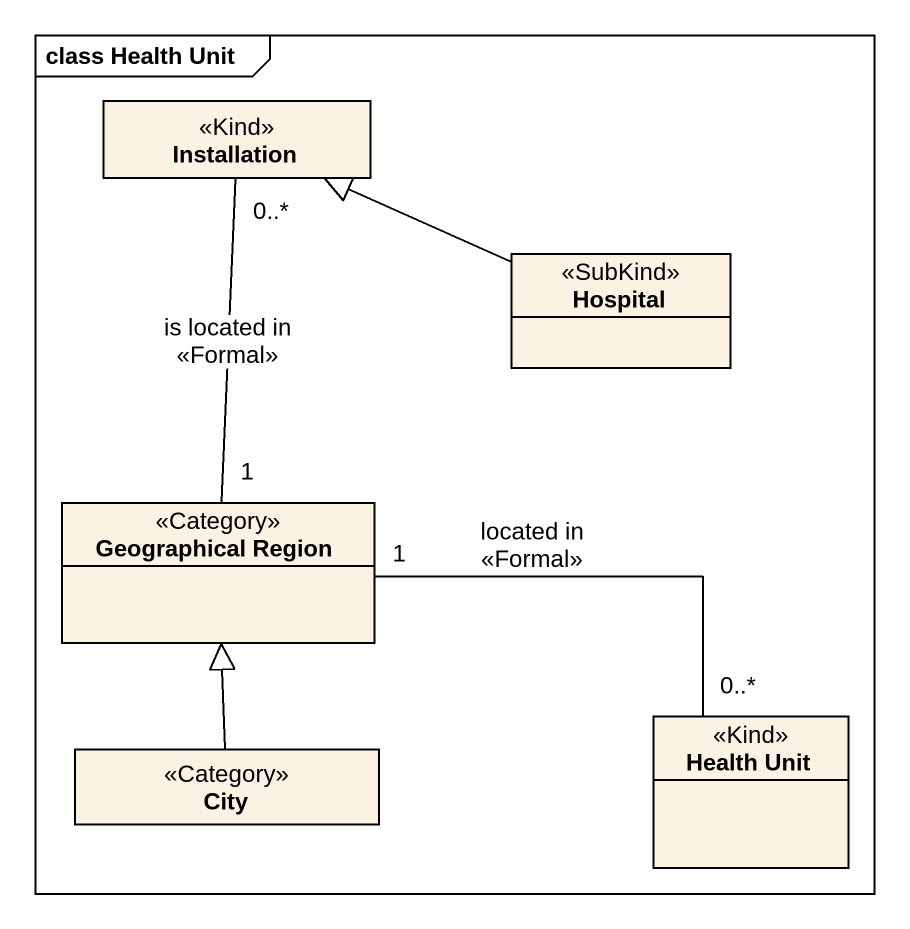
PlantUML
@startuml
mainframe class Health Unit
hide circle
hide empty members
class Installation <<Kind>>
class Hospital <<SubKind>>
class "Geographical Region" as Geographical_Region <<Category>>
class City <<Category>>
class "Health Unit" as Health_Unit <<Kind>>
Installation "0..*" -- "1" Geographical_Region : is located in\n<<Formal>>
Hospital -left-|> Installation
Geographical_Region "1" -right- "0..*" Health_Unit : located in\n<<Formal>>
City -up-|> Geographical_Region
@enduml
